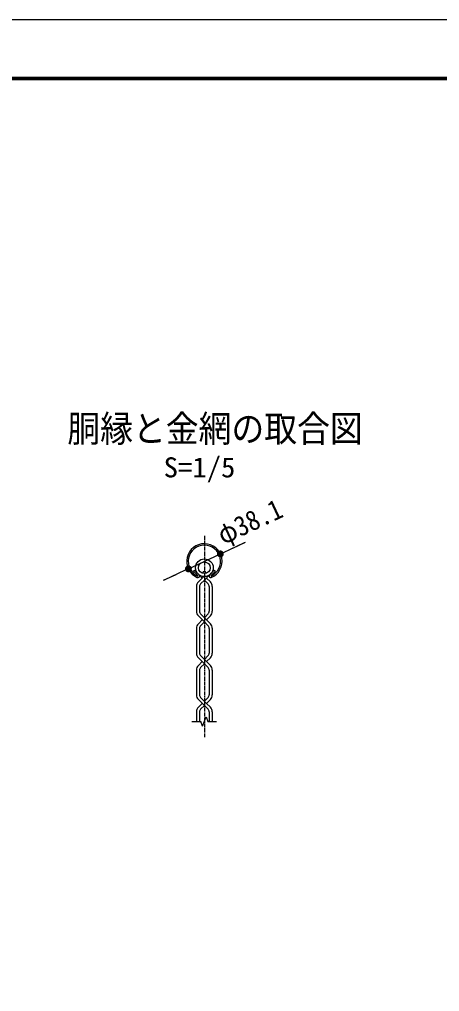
# Model space of a CAD drawing. Units: millimetres, scale not verified, with parts at other scales. Extents: x -5940 to 5940, y -4200 to 4200.
# Drawn here: x 849 to 2662, y 0 to 4200 of the extents above; entities that cross this region are included whole.
import ezdxf
from ezdxf.enums import TextEntityAlignment as Align

# ---------------------------------------------------------------- set-up
doc = ezdxf.new("R2010")
doc.units = ezdxf.units.MM
doc.header["$LTSCALE"] = 20
doc.linetypes.add('USER2', pattern=[1.125, 0.75, -0.125, 0.125, -0.125])
for name, color, linetype, lineweight in [('0-1_SUNPOU', 1, 'Continuous', 25), ('0-4_1', 7, 'Continuous', 25), ('0-6_0', 7, 'Continuous', 25), ('0-8_6文字', 7, 'Continuous', 25), ('0-B_中心線', 1, 'USER2', 25), ('0-D_8部品', 7, 'Continuous', 25)]:
    doc.layers.add(name, color=color, linetype=linetype, lineweight=lineweight)
doc.styles.add('ＭＳ ゴシック', font='')
doc.styles.get('ＭＳ ゴシック').set_extended_font_data('MS Gothic')

# ---------------------------------------------------------------- blocks, each defined once
blk = doc.blocks.new('A2_ver14_社名無')
at = {"layer": '0-6_0', "color": 3}
blk.add_lwpolyline([(-11900, 8420), (-20, 8420), (-20, 20), (-11900, 20)], close=True, dxfattribs=at)
at = {"layer": '0-6_0'}
for points in [[(-11500, 8170), (-420, 8170), (-420, 270), (-11500, 270)], [(-11497.5, 8167.5), (-422.5, 8167.5), (-422.5, 272.5), (-11497.5, 272.5)], [(-11495, 8165), (-425, 8165), (-425, 275), (-11495, 275)], [(-11492.5, 8162.5), (-427.5, 8162.5), (-427.5, 277.5), (-11492.5, 277.5)], [(-11490, 8160), (-430, 8160), (-430, 280), (-11490, 280)]]:
    blk.add_lwpolyline(points, close=True, dxfattribs=at)
blk = doc.blocks.new('M1')
at = {"layer": '0-1_SUNPOU'}
blk.add_line((-5, 0), (-38.576, 0), dxfattribs=at)
for points in [[(0, 0), (-5, 0), (-4.961, 0.627)], [(0, 0), (-4.961, -0.627), (-5, 0)], [(0, 0), (-4.961, 0.627), (-4.843, 1.243)], [(0, 0), (-4.843, -1.243), (-4.961, -0.627)], [(0, 0), (-4.843, 1.243), (-4.649, 1.841)], [(0, 0), (-4.649, -1.841), (-4.843, -1.243)], [(0, 0), (-4.649, 1.841), (-4.382, 2.409)], [(0, 0), (-4.382, -2.409), (-4.649, -1.841)], [(0, 0), (-4.382, 2.409), (-4.045, 2.939)], [(0, 0), (-4.045, -2.939), (-4.382, -2.409)], [(0, 0), (-4.045, 2.939), (-3.645, 3.423)], [(0, 0), (-3.645, -3.423), (-4.045, -2.939)], [(0, 0), (-3.645, 3.423), (-3.187, 3.853)], [(0, 0), (-3.187, -3.853), (-3.645, -3.423)], [(0, 0), (-3.187, 3.853), (-2.679, 4.222)], [(0, 0), (-2.679, -4.222), (-3.187, -3.853)], [(0, 0), (-2.679, 4.222), (-2.129, 4.524)], [(0, 0), (-2.129, -4.524), (-2.679, -4.222)], [(0, 0), (-2.129, 4.524), (-1.545, 4.755)], [(0, 0), (-1.545, -4.755), (-2.129, -4.524)], [(0, 0), (-1.545, 4.755), (-0.937, 4.911)], [(0, 0), (-0.937, -4.911), (-1.545, -4.755)], [(0, 0), (-0.937, 4.911), (-0.314, 4.99)], [(0, 0), (-0.314, -4.99), (-0.937, -4.911)], [(0, 0), (-0.314, 4.99), (0.314, 4.99)], [(0, 0), (0.314, -4.99), (-0.314, -4.99)], [(0, 0), (0.314, 4.99), (0.937, 4.911)], [(0, 0), (0.937, 4.911), (1.545, 4.755)], [(0, 0), (1.545, 4.755), (2.129, 4.524)], [(0, 0), (2.129, 4.524), (2.679, 4.222)], [(0, 0), (2.679, 4.222), (3.187, 3.853)], [(0, 0), (3.187, 3.853), (3.645, 3.423)], [(0, 0), (3.645, 3.423), (4.045, 2.939)], [(0, 0), (4.045, 2.939), (4.382, 2.409)], [(0, 0), (4.382, 2.409), (4.649, 1.841)], [(0, 0), (4.649, 1.841), (4.843, 1.243)], [(0, 0), (4.843, 1.243), (4.961, 0.627)], [(0, 0), (4.961, 0.627), (5, 0)], [(0, 0), (0.937, -4.911), (0.314, -4.99)], [(0, 0), (1.545, -4.755), (0.937, -4.911)], [(0, 0), (2.129, -4.524), (1.545, -4.755)], [(0, 0), (2.679, -4.222), (2.129, -4.524)], [(0, 0), (3.187, -3.853), (2.679, -4.222)], [(0, 0), (3.645, -3.423), (3.187, -3.853)], [(0, 0), (4.045, -2.939), (3.645, -3.423)], [(0, 0), (4.382, -2.409), (4.045, -2.939)], [(0, 0), (4.649, -1.841), (4.382, -2.409)], [(0, 0), (4.843, -1.243), (4.649, -1.841)], [(0, 0), (4.961, -0.627), (4.843, -1.243)], [(0, 0), (5, 0), (4.961, -0.627)]]:
    blk.add_solid(points, dxfattribs=at)

msp = doc.modelspace()

# ---------------------------------------------------------------- linework, layer by layer
at = {"layer": '0-4_1'}
for p, q in [((1604.59, 1820.53), (1600.05, 1815.99)), ((1619.94, 1796.1), (1600.05, 1815.99)), ((1625.13, 1799.99), (1604.59, 1820.53)), ((1669.26, 1799.56), (1689.8, 1820.1)), ((1674.45, 1795.67), (1694.34, 1815.56)), ((1689.8, 1820.1), (1694.34, 1815.56)), ((1621.19, 1769.81), (1637.98, 1786.6)), ((1637.98, 1786.6), (1624.69, 1799.9)), ((1637.98, 1786.6), (1644.44, 1793.06)), ((1663.62, 1760.97), (1647.06, 1777.53)), ((1672.93, 1769.81), (1656.13, 1786.6)), ((1612.97, 1749.96), (1612.97, 1642.77)), ((1625.8, 1749.63), (1625.8, 1643.11)), ((1668.32, 1749.63), (1668.32, 1643.11)), ((1681.15, 1749.96), (1681.15, 1642.77)), ((1647.06, 1597.06), (1621.19, 1622.92)), ((1621.19, 1589.34), (1637.98, 1606.13)), ((1656.13, 1606.13), (1630.5, 1631.76)), ((1630.5, 1580.5), (1647.06, 1597.06)), ((1647.06, 1615.21), (1663.62, 1631.76)), ((1663.62, 1580.5), (1647.06, 1597.06)), ((1656.13, 1606.13), (1672.93, 1622.92)), ((1672.93, 1589.34), (1656.13, 1606.13)), ((1612.97, 1569.49), (1612.97, 1462.3)), ((1625.8, 1569.15), (1625.8, 1462.63)), ((1668.32, 1569.16), (1668.32, 1462.63)), ((1681.15, 1569.49), (1681.15, 1462.3)), ((1647.06, 1416.58), (1621.19, 1442.45)), ((1656.13, 1425.66), (1630.5, 1451.29)), ((1647.06, 1434.73), (1663.62, 1451.29)), ((1656.13, 1425.66), (1672.93, 1442.45)), ((1612.97, 1389.01), (1612.97, 1281.83)), ((1621.19, 1408.87), (1637.98, 1425.66)), ((1625.8, 1388.68), (1625.8, 1282.16)), ((1630.5, 1400.03), (1647.06, 1416.58)), ((1663.62, 1400.03), (1647.06, 1416.58)), ((1672.93, 1408.87), (1656.13, 1425.66)), ((1668.32, 1388.68), (1668.32, 1282.16)), ((1681.15, 1389.01), (1681.15, 1281.83)), ((1647.06, 1236.11), (1621.19, 1261.98)), ((1656.13, 1245.18), (1630.5, 1270.82)), ((1647.06, 1254.26), (1663.62, 1270.82)), ((1656.13, 1245.18), (1672.93, 1261.98)), ((1621.19, 1228.39), (1637.98, 1245.18)), ((1630.5, 1219.55), (1647.06, 1236.11)), ((1663.62, 1219.55), (1647.06, 1236.11)), ((1672.93, 1228.39), (1656.13, 1245.18)), ((1612.97, 1208.54), (1612.97, 1166.59)), ((1625.8, 1208.21), (1625.8, 1166.59)), ((1668.32, 1208.21), (1668.32, 1166.59)), ((1681.15, 1208.54), (1681.15, 1166.59))]:
    msp.add_line(p, q, dxfattribs=at)
at = {"layer": '0-4_1', "color": 4}
for p, q in [((1639.65, 1146.24), (1654.47, 1186.94)), ((1654.47, 1186.94), (1661.87, 1166.59)), ((1593.4, 1166.59), (1632.24, 1166.59)), ((1639.65, 1146.24), (1632.24, 1166.59)), ((1661.87, 1166.59), (1698.77, 1166.59))]:
    msp.add_line(p, q, dxfattribs=at)
at = {"layer": '0-4_1'}
msp.add_lwpolyline([(1630.5, 1760.97), (1647.06, 1777.53), (1669.43, 1799.9)], dxfattribs=at)
for centre, radius in [((1647.06, 1831.07), 38.1), ((1647.06, 1831.07), 25.27), ((1647.06, 1811.41), 5.21)]:
    msp.add_circle(centre, radius, dxfattribs=at)
for centre, radius, start, end in [((1647.15, 1858.58), 76.2, 292.92905, 245.65784), ((1647.15, 1858.58), 69.78, 294.33545, 245.82672), ((1641.04, 1749.96), 28.07, 134.99994, 179.99992), ((1619.08, 1796.53), 8.02, 245.55145, 10.65768), ((1675.22, 1796.5), 8.02, 169.34225, 276.63837), ((1653.07, 1749.96), 28.07, 0, 44.99998), ((1641.85, 1749.63), 16.04, 134.99994, 179.99992), ((1652.27, 1749.63), 16.04, 0, 45.00122), ((1641.04, 1642.77), 28.07, 179.99992, 225.00006), ((1641.85, 1643.11), 16.04, 179.99992, 225.0013), ((1652.27, 1643.11), 16.04, 315.00125, 0), ((1653.07, 1642.77), 28.07, 315.00003, 0), ((1641.04, 1569.49), 28.07, 134.99994, 179.99992), ((1641.85, 1569.15), 16.04, 134.99994, 179.99992), ((1652.27, 1569.16), 16.04, 0, 45.00122), ((1653.07, 1569.49), 28.07, 0, 44.99998), ((1641.04, 1462.3), 28.07, 179.99992, 225.00006), ((1641.85, 1462.63), 16.04, 179.99992, 225.0013), ((1652.27, 1462.63), 16.04, 315.00125, 0), ((1653.07, 1462.3), 28.07, 315.00003, 0), ((1641.04, 1389.01), 28.07, 134.99994, 179.99992), ((1641.85, 1388.68), 16.04, 134.99994, 179.99992), ((1652.27, 1388.68), 16.04, 0, 45.00122), ((1653.07, 1389.01), 28.07, 0, 44.99998), ((1641.04, 1281.83), 28.07, 179.99992, 225.00006), ((1641.85, 1282.16), 16.04, 179.99992, 225.0013), ((1652.27, 1282.16), 16.04, 315.00125, 0), ((1653.07, 1281.83), 28.07, 315.00003, 0), ((1641.04, 1208.54), 28.07, 134.99994, 179.99992), ((1641.85, 1208.21), 16.04, 134.99994, 179.99992), ((1652.27, 1208.21), 16.04, 0, 45.00122), ((1653.07, 1208.54), 28.07, 0, 44.99998)]:
    msp.add_arc(centre, radius, start, end, dxfattribs=at)
at = {"layer": '0-6_0', "color": 1}
for p, q in [((1770.52, 1916.29), (1824.87, 1941.71)), ((1578.13, 1826.3), (1716.17, 1890.87)), ((1523.78, 1800.87), (1469.43, 1775.45))]:
    msp.add_line(p, q, dxfattribs=at)
at = {"layer": '0-B_中心線'}
msp.add_line((1647.06, 1968.5), (1647.06, 1098.88), dxfattribs=at)

# ---------------------------------------------------------------- block references
at = {"layer": '0-6_0', "xscale": 3, "yscale": 3}
for p, rotation in [((1716.17, 1890.87), 205.06903), ((1578.13, 1826.3), 25.06903)]:
    msp.add_blockref('M1', p, dxfattribs=dict(at, rotation=rotation))
at = {"layer": '0-D_8部品'}
msp.add_blockref('A2_ver14_社名無', (5960, -4220), dxfattribs=at)

# ---------------------------------------------------------------- texts
at = {"layer": '0-6_0', "style": 'ＭＳ ゴシック', "width": 0.9}
msp.add_text('φ38.1', height=86.59, rotation=25.069, dxfattribs=at).set_placement((1739.77, 1905.68), align=Align.BOTTOM_LEFT)
at = {"layer": '0-8_6文字', "style": 'ＭＳ ゴシック'}
for s, height, width, p in [('胴縁と金網の取合図', 115.4, 0.9, (1055.61, 2339.92)), ('S=1/5', 86.66, 1.05, (1471.33, 2195.49))]:
    msp.add_text(s, height=height, dxfattribs=dict(at, width=width)).set_placement(p, align=Align.BOTTOM_LEFT)

doc.saveas('drawing.dxf')
